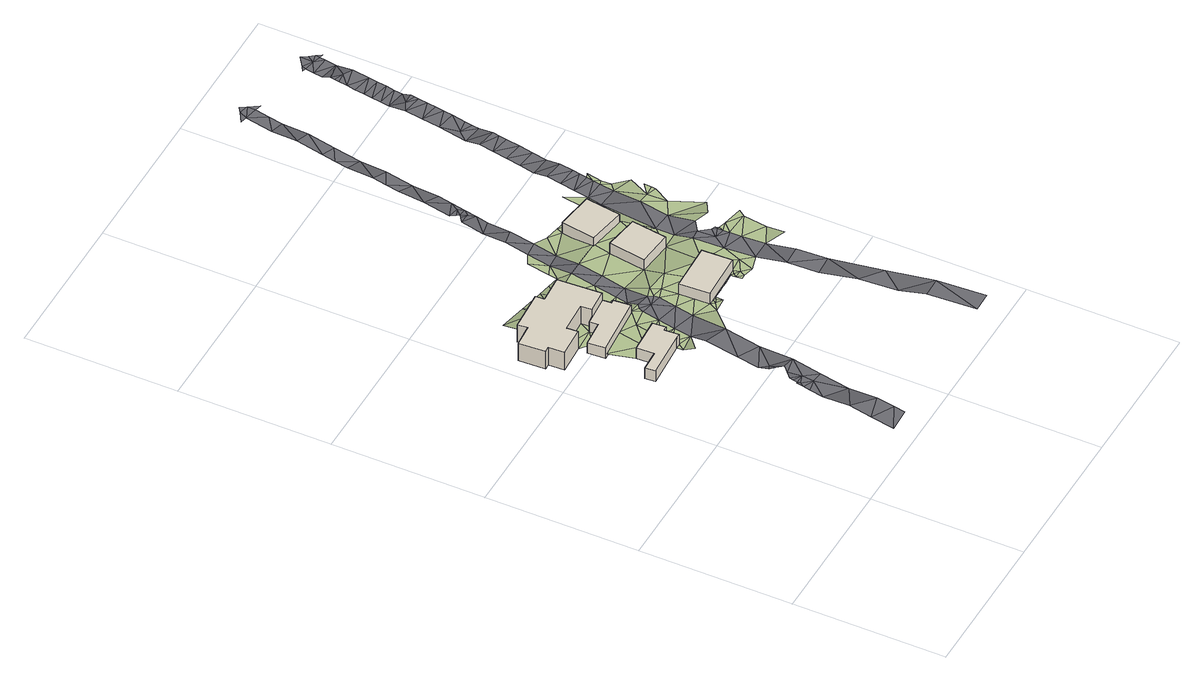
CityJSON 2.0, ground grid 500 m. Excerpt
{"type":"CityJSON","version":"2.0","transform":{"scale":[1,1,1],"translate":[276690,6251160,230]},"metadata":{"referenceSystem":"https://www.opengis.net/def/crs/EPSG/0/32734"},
"CityObjects":{
"building1":{"type":"Building","attributes":{"address":"14 Queens Road Woodstock Cape Town","building":"house","building:levels":1,"building_height":4.1,"roof_height":22.87,"ground_height":18.77,"plus_code":"4FRW3C9W+W7C"},"geometry":[{"type":"Solid","lod":"1","boundaries":[[[[0,1,2,3]],[[1,4,5,2]],[[4,6,7,5]],[[6,8,9,7]],[[8,10,11,9]],[[10,12,13,11]],[[12,14,15,13]],[[14,16,17,15]],[[16,0,3,17]],[[3,2,5,7,9,11,13,15,17]],[[16,14,12,10,8,6,4,1,0]]]]}]},
"building2":{"type":"Building","attributes":{"building":"kindergarten","building:levels":2,"building_height":6.9,"roof_height":24.01,"ground_height":17.11,"plus_code":"4FRW3CCW+26P"},"geometry":[{"type":"Solid","lod":"1","boundaries":[[[[18,19,20,21]],[[19,22,23,20]],[[22,24,25,23]],[[24,26,27,25]],[[26,28,29,27]],[[28,30,31,29]],[[30,32,33,31]],[[32,34,35,33]],[[34,36,37,35]],[[36,38,39,37]],[[38,40,41,39]],[[40,42,43,41]],[[42,44,45,43]],[[44,18,21,45]],[[21,20,23,25,27,29,31,33,35,37,39,41,43,45]],[[44,42,40,38,36,34,32,30,28,26,24,22,19,18]]]]}]},
"building3":{"type":"Building","attributes":{"building":"kindergarten","building:levels":1,"building_height":4.1,"roof_height":21.21,"ground_height":17.11,"plus_code":"4FRW3C9W+X7M"},"geometry":[{"type":"Solid","lod":"1","boundaries":[[[[44,46,47,48]],[[46,49,50,47]],[[49,51,52,50]],[[51,53,54,52]],[[53,55,56,54]],[[55,57,58,56]],[[57,59,60,58]],[[59,18,61,60]],[[18,44,48,61]],[[48,47,50,52,54,56,58,60,61]],[[18,59,57,55,53,51,49,46,44]]]]}]},
"building4":{"type":"Building","attributes":{"address":"18 Walmer Road Woodstock Cape Town","building":"house","building:levels":1,"building_height":4.1,"roof_height":22.87,"ground_height":18.77,"plus_code":"4FRW3C9W+W9H"},"geometry":[{"type":"Solid","lod":"1","boundaries":[[[[62,63,64,65]],[[63,66,67,64]],[[66,68,69,67]],[[68,62,65,69]],[[65,64,67,69]],[[68,66,63,62]]]]}]},
"building5":{"type":"Building","attributes":{"address":"Woodstock Cape Town","building":"house","building:levels":1,"building_height":4.1,"roof_height":21.31,"ground_height":17.21,"plus_code":"4FRW3CCW+2C7"},"geometry":[{"type":"Solid","lod":"1","boundaries":[[[[70,71,72,73]],[[71,74,75,72]],[[74,76,77,75]],[[76,70,73,77]],[[73,72,75,77]],[[76,74,71,70]]]]}]},
"building6":{"type":"Building","attributes":{"address":"Woodstock Cape Town","building":"house","building:levels":1,"building_height":4.1,"roof_height":19.95,"ground_height":15.85,"plus_code":"4FRW3CCW+3CG"},"geometry":[{"type":"Solid","lod":"1","boundaries":[[[[78,79,80,81]],[[79,82,83,80]],[[82,84,85,83]],[[84,78,81,85]],[[81,80,83,85]],[[84,82,79,78]]]]}]},
"terrain1":{"type":"TINRelief","geometry":[{"type":"CompositeSurface","lod":"1","boundaries":[[[86,87,10]],[[87,86,88]],[[46,40,38]],[[46,38,89]],[[1,0,90]],[[91,90,92]],[[46,89,49]],[[90,91,1]],[[46,42,40]],[[6,4,93]],[[91,93,1]],[[86,94,88]],[[94,86,8]],[[24,95,96]],[[97,6,93]],[[93,91,97]],[[97,98,6]],[[46,44,42]],[[98,99,8]],[[97,99,98]],[[99,94,8]],[[100,88,94]],[[95,24,101]],[[24,22,102]],[[94,99,103]],[[101,24,102]],[[100,94,103]],[[104,105,106]],[[107,100,103]],[[108,109,110]],[[102,111,101]],[[107,112,100]],[[100,113,114]],[[113,104,114]],[[112,113,100]],[[105,104,115]],[[102,116,111]],[[115,104,113]],[[108,110,63]],[[117,118,108]],[[105,119,116]],[[117,108,63]],[[115,119,105]],[[111,116,120]],[[63,110,121]],[[122,118,62]],[[123,121,110]],[[118,117,62]],[[121,124,63]],[[125,126,127]],[[125,122,128]],[[121,129,124]],[[130,120,116]],[[123,129,121]],[[122,62,128]],[[131,124,129]],[[132,127,126]],[[128,126,125]],[[123,133,129]],[[116,119,134]],[[131,129,133]],[[133,135,131]],[[134,130,116]],[[135,133,136]],[[137,135,136]],[[136,138,137]],[[138,139,137]],[[140,128,62]],[[139,138,141]],[[126,128,142]],[[141,143,139]],[[143,141,144]],[[132,126,76]],[[144,145,143]],[[146,145,144]],[[145,146,147]],[[76,148,132]],[[130,149,150]],[[128,140,142]],[[149,130,134]],[[147,146,151]],[[126,142,76]],[[151,152,147]],[[153,152,151]],[[150,149,154]],[[152,153,155]],[[155,153,156]],[[156,157,155]],[[157,156,158]],[[159,157,158]],[[160,154,149]],[[161,162,148]],[[163,159,158]],[[161,148,76]],[[142,140,68]],[[164,165,166]],[[163,167,159]],[[163,166,168]],[[168,167,163]],[[169,166,165]],[[169,168,166]],[[168,66,167]],[[66,168,169]],[[170,169,165]],[[142,171,76]],[[172,162,173]],[[162,161,173]],[[174,66,169]],[[68,171,142]],[[170,174,169]],[[174,68,66]],[[172,175,176]],[[177,174,170]],[[173,82,172]],[[68,174,178]],[[82,175,172]],[[161,179,173]],[[177,178,174]],[[68,180,171]],[[180,68,178]],[[82,181,175]],[[182,171,180]],[[179,183,173]],[[181,82,184]],[[171,185,179]],[[185,171,182]],[[181,184,186]],[[183,179,185]],[[187,188,189]],[[186,184,190]],[[189,191,187]],[[192,193,194]],[[194,195,196]],[[194,196,192]],[[197,186,190]],[[188,198,195]],[[185,199,183]],[[188,187,198]],[[79,197,190]],[[198,196,195]],[[79,183,199]],[[200,201,202]],[[79,203,197]],[[204,203,79]],[[196,198,205]],[[79,199,204]],[[206,203,204]],[[201,200,207]],[[206,208,203]],[[209,201,210]],[[199,206,204]],[[210,201,207]],[[210,211,209]],[[211,212,209]],[[213,211,210]],[[211,213,214]],[[211,215,212]],[[216,211,214]],[[217,212,218]],[[215,218,212]],[[218,219,217]],[[219,220,217]],[[221,220,219]],[[220,221,222]]]}]},
"road1":{"type":"Road","attributes":{"highway":"residential","name":"Queens Road","surface":"asphalt","lanes":2,"width":7.5},"geometry":[{"type":"MultiSurface","lod":"1","boundaries":[[[223,224,225]],[[226,227,228]],[[229,230,231]],[[232,233,234]],[[99,118,235]],[[236,237,238]],[[235,107,103]],[[125,127,235]],[[127,112,235]],[[119,132,148]],[[235,122,125]],[[109,239,240]],[[241,242,243]],[[148,134,119]],[[244,245,246]],[[176,247,160]],[[248,249,250]],[[251,252,253]],[[254,250,255]],[[256,255,250]],[[256,257,255]],[[134,162,149]],[[258,244,246]],[[259,260,261]],[[262,242,241]],[[247,176,263]],[[91,108,97]],[[264,224,265]],[[132,115,113]],[[259,266,260]],[[244,258,267]],[[253,268,251]],[[261,269,248]],[[268,270,258]],[[266,271,251]],[[269,261,260]],[[132,119,115]],[[226,231,272]],[[272,231,230]],[[249,248,269]],[[273,274,240]],[[262,275,242]],[[276,277,278]],[[226,272,279]],[[280,281,275]],[[172,160,149]],[[277,263,282]],[[272,283,279]],[[272,230,283]],[[242,275,281]],[[282,278,277]],[[231,226,228]],[[231,284,229]],[[262,245,275]],[[280,275,245]],[[278,241,276]],[[285,227,286]],[[276,241,243]],[[278,262,241]],[[226,286,227]],[[232,234,231]],[[107,235,112]],[[99,235,103]],[[284,231,234]],[[232,231,228]],[[91,109,108]],[[238,233,232]],[[250,249,287]],[[279,288,226]],[[286,226,288]],[[233,238,237]],[[256,250,287]],[[287,289,256]],[[127,132,113]],[[112,127,113]],[[97,108,118]],[[109,240,274]],[[273,236,238]],[[267,258,270]],[[239,109,91]],[[252,251,271]],[[118,122,235]],[[227,285,225]],[[97,118,99]],[[274,273,238]],[[232,274,238]],[[223,225,285]],[[149,162,172]],[[176,160,172]],[[265,224,223]],[[245,244,280]],[[270,268,253]],[[271,266,259]],[[263,277,247]],[[134,148,162]]]}]},
"road2":{"type":"Road","attributes":{"highway":"residential","name":"Walmer Road","surface":"asphalt","lanes":2,"width":6.4},"geometry":[{"type":"MultiSurface","lod":"1","boundaries":[[[290,291,292]],[[293,294,291]],[[295,296,297]],[[294,292,291]],[[193,298,299]],[[188,178,177]],[[295,297,300]],[[180,301,182]],[[201,185,182]],[[182,202,201]],[[302,298,193]],[[189,177,297]],[[303,304,305]],[[192,302,193]],[[306,307,308]],[[212,217,206]],[[309,310,311]],[[312,313,314]],[[315,316,317]],[[317,316,318]],[[319,317,318]],[[318,320,321]],[[322,323,324]],[[325,295,300]],[[301,299,298]],[[188,177,189]],[[199,185,209]],[[326,327,328]],[[201,209,185]],[[311,329,330]],[[314,313,331]],[[332,333,334]],[[332,335,333]],[[336,337,338]],[[339,340,341]],[[342,343,344]],[[293,345,325]],[[295,325,345]],[[346,347,348]],[[310,309,335]],[[336,338,322]],[[308,304,303]],[[339,349,222]],[[346,348,350]],[[323,308,307]],[[330,351,352]],[[206,220,349]],[[353,335,354]],[[328,352,351]],[[329,311,355]],[[312,356,357]],[[342,358,326]],[[342,344,359]],[[193,299,194]],[[220,206,217]],[[343,357,356]],[[180,299,301]],[[178,195,299]],[[333,320,334]],[[335,353,310]],[[318,360,361]],[[320,333,321]],[[361,362,318]],[[212,206,199]],[[313,338,331]],[[212,199,209]],[[321,360,318]],[[360,363,361]],[[318,362,319]],[[318,316,320]],[[339,341,349]],[[357,343,342]],[[364,350,348]],[[351,330,329]],[[222,349,220]],[[358,342,359]],[[326,357,342]],[[195,194,299]],[[178,188,195]],[[333,335,309]],[[332,354,335]],[[327,326,358]],[[347,346,305]],[[322,324,336]],[[324,323,307]],[[306,308,303]],[[312,314,365]],[[352,328,327]],[[338,337,366]],[[180,178,299]],[[311,310,355]],[[364,340,350]],[[364,341,340]],[[331,338,366]],[[313,322,338]],[[202,182,301]],[[356,312,365]],[[305,304,347]],[[189,297,296]],[[293,291,345]]]}]}
},
"vertices":[
[242,752,89],[258,753,89],[258,753,130],[242,752,130],[255,800,89],[255,800,130],[269,800,89],[269,800,130],[266,844,89],[266,844,130],[149,838,89],[149,838,130],[152,780,89],[152,780,130],[85,777,89],[85,777,130],[87,743,89],[87,743,130],
[303,1026,72],[295,1170,72],[295,1170,141],[303,1026,141],[205,1164,72],[205,1164,141],[203,1193,72],[203,1193,141],[71,1185,72],[71,1185,141],[74,1152,72],[74,1152,141],[2,1147,72],[2,1147,141],[7,1059,72],[7,1059,141],[25,1060,72],[25,1060,141],[28,1008,72],[28,1008,141],[126,1014,72],[126,1014,141],[124,1050,72],[124,1050,141],[225,1056,72],[225,1056,141],[228,1020,72],[228,1020,141],
[204,1018,72],[204,1018,113],[228,1020,113],[206,990,72],[206,990,113],[121,983,72],[121,983,113],[126,925,72],[126,925,113],[322,941,72],[322,941,113],[317,998,72],[317,998,113],[306,997,72],[306,997,113],[303,1026,113],
[449,852,89],[453,751,89],[453,751,130],[449,852,130],[611,757,89],[611,757,130],[607,857,89],[607,857,130],
[625,983,73],[641,1099,73],[641,1099,114],[625,983,114],[528,1116,73],[528,1116,114],[510,995,73],[510,995,114],
[664,1153,59],[680,1268,59],[680,1268,100],[664,1153,100],[557,1286,59],[557,1286,100],[540,1174,59],[540,1174,100],
[208,841,89],[126,925,89],[224,933,89],[161,986,72],[244,732,89],[304,739,89],[248,695,106],[257,780,89],[277,902,89],[132,1261,55],[123,1188,72],[314,796,89],[268,820,89],[325,853,89],[322,941,89],[220,1243,55],[245,1166,72],[336,909,89],[317,998,73],[303,1026,73],[306,997,73],[344,926,89],[387,775,89],[364,655,105],[437,722,89],[298,1226,57],[357,936,89],[364,976,73],[319,978,73],[372,1016,73],[295,1170,73],[451,802,89],[398,835,89],[387,1095,73],[337,1218,57],[463,740,89],[410,895,89],[485,724,89],[473,752,89],[409,913,89],[432,937,89],[400,928,89],[445,906,89],[478,744,89],[377,1210,57],[483,752,89],[416,1010,73],[486,750,89],[402,1175,73],[493,753,89],[496,750,89],[502,753,89],[506,750,89],[512,753,89],[528,854,89],[516,750,89],[508,928,89],[521,754,89],[526,751,89],[531,754,89],[537,751,89],[541,754,89],[432,1092,73],[418,1255,57],[382,1238,57],[548,751,89],[551,755,89],[558,751,89],[396,1315,57],[561,755,89],[568,752,89],[571,755,89],[578,752,89],[581,756,89],[433,1334,57],[528,1116,74],[447,1175,73],[588,752,89],[591,717,89],[606,718,89],[590,735,89],[591,756,89],[599,748,89],[617,736,89],[641,709,89],[625,983,74],[463,1257,57],[540,1174,74],[660,761,89],[518,1314,59],[479,1339,57],[691,723,89],[685,823,89],[641,1099,74],[680,923,89],[565,1306,59],[682,984,74],[664,1153,74],[596,1280,59],[683,1045,74],[624,1293,59],[819,755,90],[751,799,89],[755,724,89],[636,1274,59],[809,689,105],[756,876,89],[748,878,89],[749,858,89],[750,838,89],[780,868,90],[654,1287,59],[831,834,90],[717,1239,59],[796,933,90],[747,1039,74],[748,949,89],[684,1281,59],[708,1266,59],[846,854,90],[726,1287,59],[847,962,75],[695,1354,59],[764,1136,75],[801,1068,75],[799,1132,75],[781,1232,61],[832,1121,75],[834,1134,75],[834,1202,75],[836,1160,75],[789,1280,61],[806,1252,61],[803,1284,61],[793,1304,61],[813,1334,61],[798,1328,61],
[183,89,144],[253,51,144],[264,112,143],[263,318,124],[282,213,124],[300,314,124],[239,372,125],[236,358,125],[268,358,124],[319,414,124],[282,421,124],[262,404,124],[373,902,89],[250,456,125],[264,442,124],[281,471,105],[293,683,105],[272,570,105],[511,1570,47],[504,1590,45],[495,1584,45],[504,1708,45],[535,1633,47],[544,1680,47],[448,1414,57],[610,2258,7],[662,2293,7],[628,2349,7],[598,1963,22],[557,1983,22],[540,1891,35],[606,2354,7],[640,2376,7],[670,2368,7],[658,2388,7],[562,1775,35],[575,2075,22],[635,2151,22],[593,2166,22],[526,1586,47],[494,1422,57],[246,12,144],[169,10,144],[616,2057,22],[522,1800,35],[580,1869,35],[653,2245,7],[531,1845,35],[566,2029,22],[238,347,125],[258,496,106],[341,535,105],[519,1607,47],[479,1573,45],[463,1494,45],[518,1545,47],[228,333,125],[487,1616,45],[498,1600,45],[510,1504,45],[232,357,125],[243,386,125],[198,167,144],[215,262,125],[671,2340,7],[223,310,125],[692,2335,7],
[798,26,143],[788,185,143],[734,24,143],[718,273,124],[724,184,143],[765,527,105],[760,626,105],[696,623,105],[739,891,89],[717,867,89],[701,523,105],[714,925,89],[752,886,89],[840,1568,49],[776,1577,49],[831,1520,49],[848,1616,49],[852,1640,49],[785,1626,49],[936,2159,22],[869,2143,22],[927,2101,22],[828,1878,36],[819,1819,36],[886,1838,36],[880,2293,8],[891,2290,8],[896,2304,8],[928,2284,8],[929,2327,8],[887,2261,8],[951,2256,8],[802,1723,36],[793,1674,49],[857,1664,49],[709,398,124],[846,1996,22],[913,2013,22],[850,2025,22],[860,2084,22],[922,2072,22],[882,1809,36],[878,2202,22],[945,2218,8],[882,2231,8],[907,2175,22],[865,1713,36],[869,1737,36],[830,1756,36],[802,1352,61],[806,1376,61],[743,1384,59],[869,1953,36],[900,1926,36],[902,1940,36],[777,345,124],[823,1472,49],[768,1529,49],[759,1481,47],[734,1336,59],[814,1424,61],[855,2055,22],[918,2042,22],[873,2173,22],[876,2187,22],[864,2114,22],[895,1896,36],[837,1937,36],[909,1984,22],[904,1955,36],[954,2276,8],[955,2290,8],[943,2306,8],[966,2273,8],[751,1432,59],[891,1867,36],[873,1761,36]
]}
